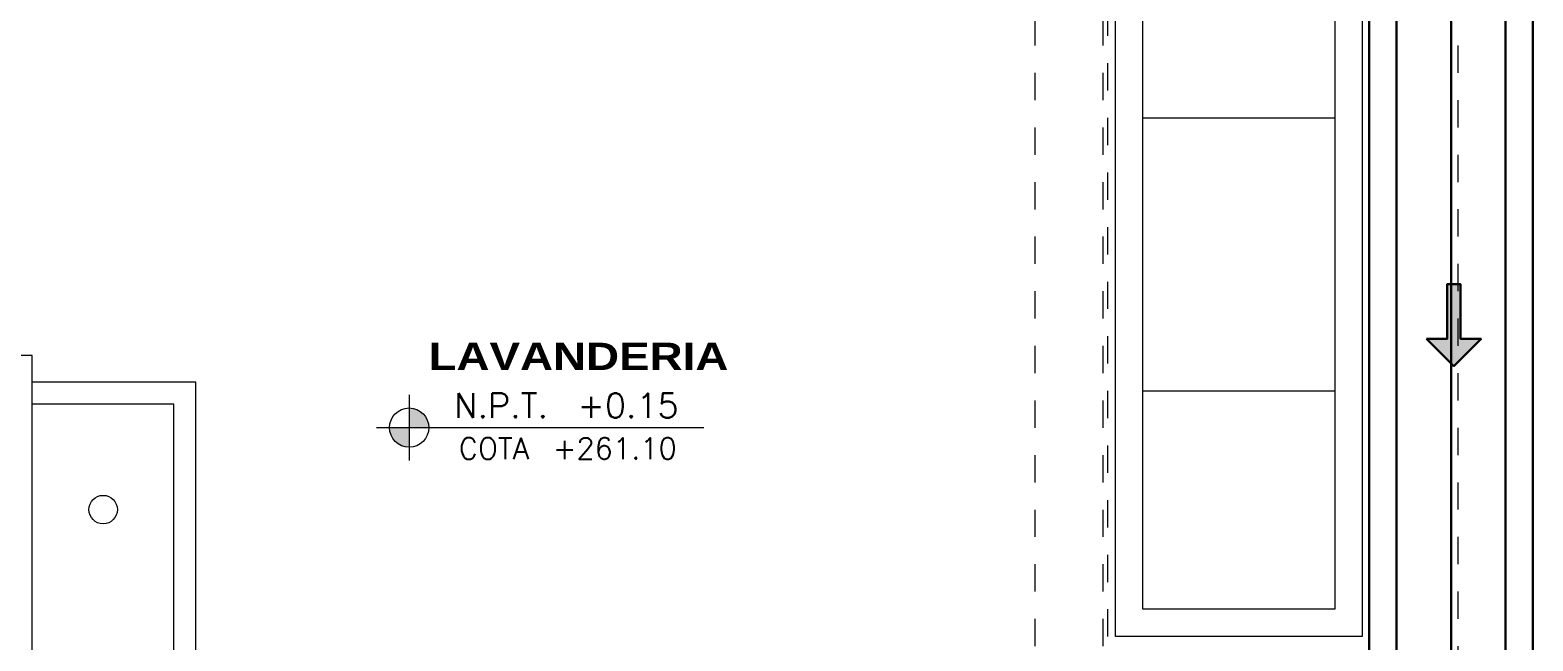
# Model space of a CAD drawing. Header units: metres. Extents: x 349703 to 349913, y 9282546 to 9282694.
# Drawn here: x 349777.1 to 349782.6, y 9282666.51 to 9282668.74 of the extents above; entities that cross this region are included whole.
import ezdxf
from ezdxf.enums import TextEntityAlignment as Align

# ---------------------------------------------------------------- set-up
doc = ezdxf.new("R2010")
doc.units = ezdxf.units.M
doc.header["$LTSCALE"] = 0.25
doc.linetypes.add('B. SUM 2$0$HIDDEN', pattern=[0.375, 0.25, -0.125])
doc.linetypes.add('DASHED2', pattern=[0.762, 0.635, -0.127])
for name, color, linetype, lineweight in [('.', 7, 'Continuous', 0), ('0_ CUNETAS', 160, 'Continuous', 5), ('ARQ-FONDO', 253, 'CONTINUOUS', 9), ('CUNETAS-RED', 5, 'CONTINUOUS', 18)]:
    doc.layers.add(name, color=color, linetype=linetype, lineweight=lineweight)
doc.styles.add('MOYO2', font='arialbd.ttf', dxfattribs={"width": 1.2})
doc.styles.add('TM-DIM', font='romans.shx')

# ---------------------------------------------------------------- blocks, each defined once
blk = doc.blocks.new('MODULOS DE 12 A 17 NUEVO')
at = {"layer": 'ARQ-FONDO', "linetype": 'DASHED2', "ltscale": 0.3}
blk.add_lwpolyline([(350710.1928, 9282626.1853), (350710.1928, 9282622.2253)], dxfattribs=at)
at = {"layer": 'ARQ-FONDO'}
for points in [[(350714.1328, 9282624.4503), (350714.1328, 9282624.4503), (350714.1328, 9282624.7153), (350714.2778, 9282624.7153)], [(350714.1328, 9282622.2253), (350713.5334, 9282622.2253), (350713.5334, 9282624.6175), (350714.1328, 9282624.6175)], [(350714.1328, 9282622.3256), (350713.6138, 9282622.3256), (350713.6138, 9282624.537), (350714.1328, 9282624.537)], [(350714.1328, 9282623.4306), (350714.1328, 9282624.4503)]]:
    blk.add_lwpolyline(points, dxfattribs=at)
for points in [[(350713.8724, 9282624.2026), (350713.8436, 9282624.2026), (350713.8203, 9282624.1793), (350713.8203, 9282624.1505)], [(350713.9245, 9282624.1505), (350713.9245, 9282624.1793), (350713.9012, 9282624.2026), (350713.8724, 9282624.2026)], [(350713.8203, 9282624.1505), (350713.8203, 9282624.1217), (350713.8436, 9282624.0984), (350713.8724, 9282624.0984)], [(350713.8724, 9282624.0984), (350713.9012, 9282624.0984), (350713.9245, 9282624.1217), (350713.9245, 9282624.1505)]]:
    blk.add_open_spline(points, degree=3, dxfattribs=at)
blk = doc.blocks.new('VERDAD88')
at = {"layer": 'ARQ-FONDO'}
blk.add_lwpolyline([(350744.8128, 9282648.3211), (350743.9086, 9282648.3211), (350743.9086, 9282644.3211), (350744.8128, 9282644.3211), (350744.8128, 9282648.3211)], dxfattribs=at)
at = {"layer": 'ARQ-FONDO', "flags": 128}
blk.add_lwpolyline([(350744.7128, 9282648.2211), (350744.0086, 9282648.2211), (350744.0086, 9282644.4211), (350744.7128, 9282644.4211)], close=True, dxfattribs=at)
for points in [[(350744.7128, 9282646.2211), (350744.0086, 9282646.2211)], [(350744.7128, 9282645.2211), (350744.0086, 9282645.2211)]]:
    blk.add_lwpolyline(points, dxfattribs=at)
blk = doc.blocks.new('VIGAS')
at = {"layer": 'ARQ-FONDO', "linetype": 'B. SUM 2$0$HIDDEN', "flags": 128}
for points in [[(350745.1945, 9282639.3646), (350745.1945, 9282650.6146)], [(350745.4445, 9282639.3646), (350745.4445, 9282650.6146)]]:
    blk.add_lwpolyline(points, dxfattribs=at)
blk = doc.blocks.new('*U591')
h = blk.add_hatch(color=251)
h.paths.add_polyline_path([(0.75, -0.1724), (0.75, -0.2324), (0.81, -0.2324, 0.414214)])
h.paths.add_polyline_path([(0.75, -0.2324), (0.69, -0.2324, 0.414214), (0.75, -0.2924)])
at = {"color": 2}
for p, q in [((0.75, -0.1324), (0.75, -0.3324)), ((0.65, -0.2324), (1.65, -0.2324))]:
    blk.add_line(p, q, dxfattribs=at)
blk.add_circle((0.75, -0.2324), 0.06, dxfattribs=at)
at = {"color": 2, "style": 'TM-DIM'}
blk.add_text('COTA', height=0.065, rotation=360, dxfattribs=at).set_placement((1.0088, -0.3282), align=Align.CENTER)
for tag, p, height in [('NIV_P', (0.8881, -0.2024), 0.075), ('VALOR_P', (1.2641, -0.2024), 0.075), ('COTA_P', (1.1884, -0.3282), 0.065)]:
    blk.add_attdef(tag, p, '', height=height, rotation=360, dxfattribs=at)
blk = doc.blocks.new('NOMBRES 12 A 17 AÑOS NUEVO')
at = {"layer": 'ARQ-FONDO', "xscale": 1.199999999999999, "yscale": 1.199999999999999, "zscale": 1.199999999999999}
blk.add_blockref('*U591', (349777.5858, 9282667.5673), dxfattribs=at).add_auto_attribs({'NIV_P': 'N.P.T.', 'COTA_P': '+261.10', 'VALOR_P': '+0.15'})
at = {"layer": 'ARQ-FONDO', "lineweight": -2, "insert": (349779.1062, 9282667.4995), "char_height": 0.1, "width": 2.666695, "attachment_point": 8, "style": 'MOYO2'}
blk.add_mtext('LAVANDERIA', dxfattribs=at)
blk = doc.blocks.new('*U2194')
at = {"layer": '.', "lineweight": 30}
h = blk.add_hatch(color=1, dxfattribs=at)
h.dxf.hatch_style = 1
h.paths.add_polyline_path([(-0.025, -0.05), (-0.1, -0.05), (0, -0.15), (0.1, -0.05), (0.025, -0.05), (0.025, 0.15), (-0.025, 0.15)])
at = {"layer": '0_ CUNETAS', "color": 1, "lineweight": 30}
blk.add_lwpolyline([(-0.1, -0.05), (-0.025, -0.05), (-0.025, 0.15), (0.025, 0.15), (0.025, -0.05), (0.1, -0.05), (0, -0.15)], close=True, dxfattribs=at)
blk = doc.blocks.new('*U2173')
at = {"layer": '0_ CUNETAS', "color": 0, "linetype": 'ByBlock', "lineweight": -2, "transparency": 16777216}
blk.add_blockref('*U2194', (0, 25.5), dxfattribs=at)
blk = doc.blocks.new('drenaje')
at = {"layer": 'CUNETAS-RED', "lineweight": 30}
for p, q in [((63.8479, 0.2003), (63.8479, -32.3206)), ((64.4479, 0.2003), (64.4479, -32.3206))]:
    blk.add_line(p, q, dxfattribs=at)
at = {"layer": 'CUNETAS-RED', "lineweight": 30, "flags": 128}
blk.add_lwpolyline([(64.3479, -32.3206), (64.3479, 0.1003), (63.9479, 0.1003), (63.9479, -32.3206), (64.3479, -32.3206)], dxfattribs=at)
at = {"layer": 'CUNETAS-RED', "lineweight": 0}
blk.add_blockref('*U2173', (64.158, -33.3741), dxfattribs=at)

msp = doc.modelspace()

# ---------------------------------------------------------------- linework, layer by layer
at = {"layer": 'ARQ-FONDO', "linetype": 'B. SUM 2$0$HIDDEN'}
msp.add_lwpolyline([(349782.3292, 9282675.8381), (349755.1792, 9282675.8381), (349755.1792, 9282661.9881), (349782.3292, 9282661.9881)], close=True, dxfattribs=at)
at = {"layer": 'ARQ-FONDO', "lineweight": 30}
msp.add_lwpolyline([(349782.3038, 9282675.7381), (349782.3038, 9282643.2172)], dxfattribs=at)

# ---------------------------------------------------------------- block references
at = {"layer": 'ARQ-FONDO', "xscale": -1}
for name, p in [('VERDAD88', (700525.887, 22.202)), ('MODULOS DE 12 A 17 NUEVO', (700491.237, 42.8378)), ('VIGAS', (700526.2237, 23.9234))]:
    msp.add_blockref(name, p, dxfattribs=at)
at = {"layer": 'ARQ-FONDO'}
msp.add_blockref('NOMBRES 12 A 17 AÑOS NUEVO', (0, 0), dxfattribs=at)
at = {"layer": 'CUNETAS-RED', "lineweight": 30}
msp.add_blockref('drenaje', (349718.1559, 9282675.5378), dxfattribs=at)

doc.saveas('drawing.dxf')
